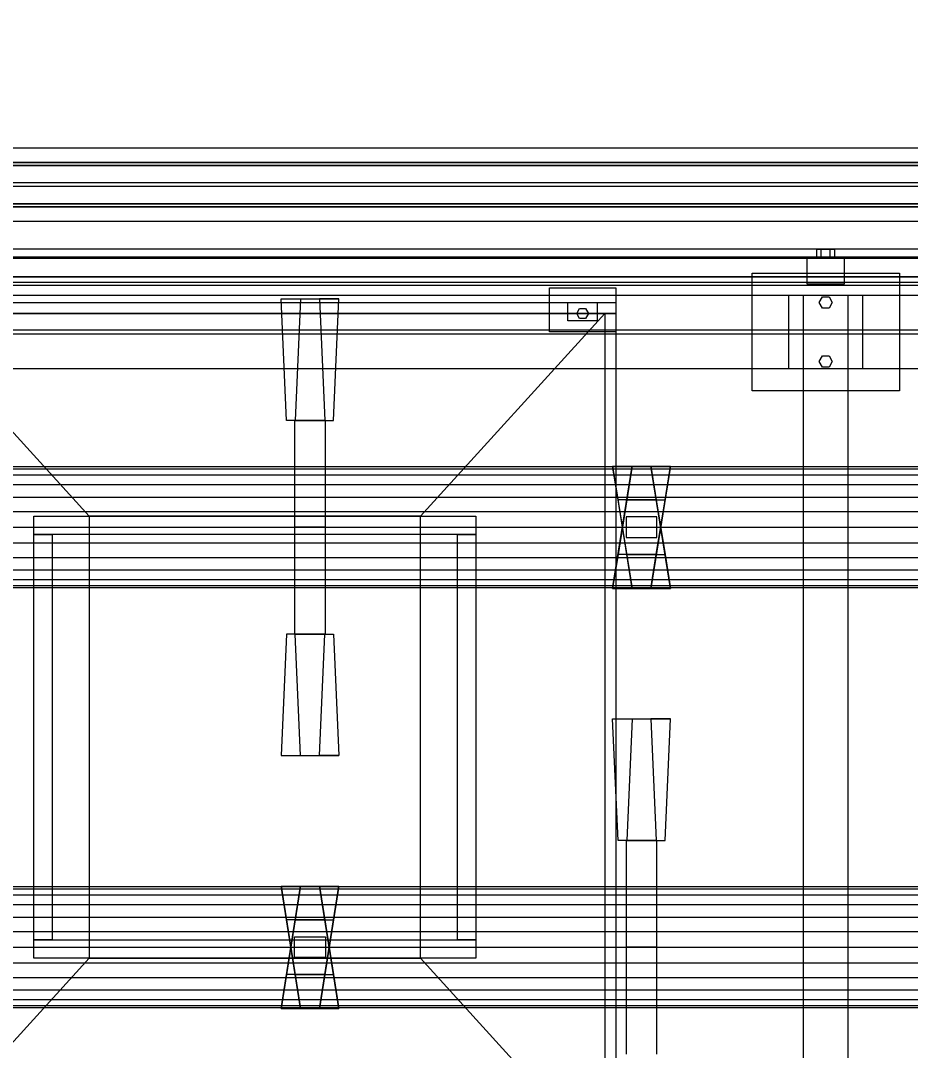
# Model space of a CAD drawing. Header units: millimetres. Extents: x -191664 to 191490, y -197311 to 10263.
# Drawn here: x 1932 to 3140, y -90025 to -88627 of the extents above; entities that cross this region are included whole.
import ezdxf

# ---------------------------------------------------------------- set-up
doc = ezdxf.new("R2010")
doc.units = ezdxf.units.MM
doc.layers.add('DET_mezcladora_superior', color=7, linetype='Continuous', lineweight=0)
doc.layers.add('R15_COTAS_TRANSPORTE_P', color=1, linetype='Continuous', lineweight=0)
doc.dimstyles.new('PLANTA_20', dxfattribs={"dimtxt": 50, "dimasz": 30, "dimexe": 30, "dimexo": 16, "dimgap": 20, "dimtad": 1, "dimtih": 1, "dimtoh": 1, "dimdec": 1, "dimzin": 0, "dimdsep": 46, "dimcen": 0.09, "dimadec": 0, "dimazin": 0, "dimtfac": 1, "dimtdec": 4, "dimtofl": 0, "dimtmove": 0, "dimatfit": 3, "dimfxl": 1, "dimtolj": 1, "dimtzin": 0, "dimarcsym": 0})

# ---------------------------------------------------------------- blocks, each defined once
blk = doc.blocks.new('*D133')
at = {"layer": 'Defpoints', "color": 0, "transparency": 16777216}
for p in [(439.7, -194148), (217.9, -194406.1), (-500, -194490), (-500, -194490), (500, -194490)]:
    blk.add_point(p, dxfattribs=at)
at = {"layer": 'R15_COTAS_TRANSPORTE_P', "color": 0, "lineweight": -2, "transparency": 16777216}
blk.add_arc((-500, -194490), 722.8, 2.3783, 17.6217, dxfattribs=at)
at = {"layer": 'R15_COTAS_TRANSPORTE_P', "color": 0, "transparency": 16777216}
for points in [[(184.1, -194272.8), (193.6, -194269.6), (179.2, -194242.8)], [(227.1, -194459.9), (217.2, -194460.1), (222.8, -194490)]]:
    blk.add_solid(points, dxfattribs=at)

msp = doc.modelspace()

# ---------------------------------------------------------------- linework, layer by layer
at = {"layer": 'DET_mezcladora_superior', "color": 8, "true_color": 0x667b86}
for p, q in [((1475, -88800), (7675, -88800)), ((3530.26, -88820), (1463.59, -88820)), ((1465.11, -88820), (3531.78, -88820)), ((1465.11, -88824), (3531.78, -88824)), ((3551.56, -88820), (1484.89, -88820)), ((3551.56, -88824), (1484.89, -88824)), ((1486.41, -88820), (3553.08, -88820)), ((1475, -88847.2), (7675, -88847.2)), ((7675, -88852.8), (1475, -88852.8)), ((1463.59, -88880), (3530.26, -88880)), ((3531.78, -88876), (1465.11, -88876)), ((3531.78, -88880), (1465.11, -88880)), ((1484.89, -88876), (3551.56, -88876)), ((1484.89, -88880), (3551.56, -88880)), ((3553.08, -88880), (1486.41, -88880)), ((7675, -88900), (1475, -88900)), ((1400, -89000), (7720, -89000)), ((1400, -89047.2), (7720, -89047.2)), ((7720, -89052.8), (1400, -89052.8)), ((7720, -89100), (1400, -89100))]:
    msp.add_line(p, q, dxfattribs=at)
at = {"layer": 'DET_mezcladora_superior', "color": 251, "true_color": 0x64686b}
for p, q in [((1475, -88937), (7675, -88937)), ((7675, -88987), (1475, -88987)), ((2675, -89035), (2675, -89010)), ((2675, -89010), (2715, -89010)), ((2715, -89010), (2715, -89035)), ((2975, -89100), (2975, -89000)), ((2975, -89000), (3075, -89000)), ((2995, -90200), (2995, -89000)), ((2995, -89000), (3055, -89000)), ((3055, -89000), (3055, -90200)), ((3075, -89000), (3075, -89100)), ((2715, -89035), (2675, -89035)), ((3075, -89100), (2975, -89100))]:
    msp.add_line(p, q, dxfattribs=at)
at = {"layer": 'DET_mezcladora_superior', "color": 149, "true_color": 0x3c4245}
for p, q in [((3019, -88938), (3013, -88938)), ((3013, -88950), (3013, -88938)), ((3031, -88938), (3019, -88938)), ((3019, -88950), (3019, -88938)), ((3037, -88938), (3031, -88938)), ((3031, -88950), (3031, -88938)), ((3037, -88938), (3037, -88950)), ((3019, -88950), (3013, -88950)), ((3031, -88950), (3019, -88950)), ((3031, -88950), (3037, -88950))]:
    msp.add_line(p, q, dxfattribs=at)
at = {"layer": 'DET_mezcladora_superior', "color": 9, "true_color": 0xc6c9c8}
for p, q in [((1475, -88948), (7675, -88948)), ((3000, -88985), (3000, -88950)), ((3000, -88950), (3050, -88950)), ((3050, -88950), (3050, -88985)), ((7675, -88983), (1475, -88983)), ((2925, -89130), (2925, -88970)), ((2925, -88970), (3125, -88970)), ((3125, -88970), (3125, -89130)), ((2650, -89050), (2650, -88990)), ((2650, -88990), (2740, -88990)), ((2740, -88990), (2740, -89050)), ((3050, -88985), (3000, -88985)), ((2740, -89050), (2650, -89050)), ((3125, -89130), (2925, -89130)), ((2304, -89170), (2346, -89170)), ((2304, -89170), (2304, -89315)), ((2346, -89315), (2346, -89170)), ((1950, -89325), (1950, -89300)), ((1950, -89300), (2550, -89300)), ((2550, -89300), (2550, -89325)), ((2754, -89301), (2754, -89329)), ((2796, -89301), (2754, -89301)), ((2796, -89329), (2796, -89301)), ((2346, -89315), (2304, -89315)), ((2304, -89315), (2304, -89460)), ((2346, -89460), (2346, -89315)), ((2550, -89325), (1950, -89325)), ((1950, -89875), (1950, -89325)), ((1950, -89325), (1975, -89325)), ((2525, -89325), (2550, -89325)), ((2550, -89325), (2550, -89875)), ((2754, -89329), (2796, -89329)), ((2346, -89460), (2304, -89460)), ((2754, -89740), (2796, -89740)), ((2754, -89740), (2754, -89885)), ((2796, -89885), (2796, -89740)), ((1950, -89900), (1950, -89875)), ((1950, -89875), (2550, -89875)), ((1975, -89875), (1950, -89875)), ((2304, -89899), (2304, -89871)), ((2304, -89871), (2346, -89871)), ((2346, -89871), (2346, -89899)), ((2550, -89875), (2525, -89875)), ((2550, -89875), (2550, -89900)), ((2796, -89885), (2754, -89885)), ((2754, -89885), (2754, -90030)), ((2796, -90030), (2796, -89885)), ((2550, -89900), (1950, -89900)), ((2346, -89899), (2304, -89899))]:
    msp.add_line(p, q, dxfattribs=at)
at = {"layer": 'DET_mezcladora_superior', "color": 252, "true_color": 0x8b8c91}
for p, q in [((1475, -88950), (7675, -88950)), ((7675, -88975), (1475, -88975))]:
    msp.add_line(p, q, dxfattribs=at)
at = {"layer": 'DET_mezcladora_superior', "color": 253, "true_color": 0xa5a6aa}
for p, q in [((1500, -88975), (7075, -88975)), ((2025, -89300), (1775, -89025)), ((1775, -89025), (2725, -89025)), ((2475, -89300), (2725, -89025)), ((2725, -89025), (2725, -90175)), ((2475, -89300), (2025, -89300)), ((2025, -89300), (2025, -89900)), ((2475, -89900), (2475, -89300)), ((1775, -90175), (2025, -89900)), ((2025, -89900), (2475, -89900)), ((2475, -89900), (2725, -90175))]:
    msp.add_line(p, q, dxfattribs=at)
at = {"layer": 'DET_mezcladora_superior', "color": 254, "true_color": 0xdce0df}
for p, q in [((1760, -89010), (2740, -89010)), ((2293.08, -89170), (2285.72, -89005)), ((2285.72, -89005), (2312.28, -89005)), ((2285.72, -89005), (2337.72, -89005)), ((2312.28, -89005), (2304.92, -89170)), ((2312.28, -89005), (2364.28, -89005)), ((2364.28, -89005), (2337.72, -89005)), ((2337.72, -89005), (2345.08, -89170)), ((2356.92, -89170), (2364.28, -89005)), ((2740, -89010), (2740, -89025)), ((2740, -89025), (1760, -89025)), ((2725, -89025), (2740, -89025)), ((2740, -89025), (2740, -90175)), ((2304.92, -89170), (2293.08, -89170)), ((2345.08, -89170), (2293.08, -89170)), ((2304.92, -89170), (2356.92, -89170)), ((2345.08, -89170), (2356.92, -89170)), ((7835, -89233), (1315, -89233)), ((2735.72, -89398), (2762.28, -89232)), ((2743.08, -89278), (2735.72, -89232)), ((2735.72, -89232), (2762.28, -89398)), ((2735.72, -89232), (2787.72, -89232)), ((2762.28, -89232), (2754.92, -89278)), ((2762.28, -89232), (2814.28, -89232)), ((2814.28, -89232), (2787.72, -89398)), ((2814.28, -89398), (2787.72, -89232)), ((2787.72, -89232), (2795.08, -89278)), ((2806.92, -89278), (2814.28, -89232)), ((1315, -89235.79), (7835, -89235.79)), ((1315, -89243.99), (7835, -89243.99)), ((1315, -89257.02), (7835, -89257.02)), ((1315, -89274), (7835, -89274)), ((2754.92, -89278), (2743.08, -89352)), ((2754.92, -89352), (2743.08, -89278)), ((2795.08, -89278), (2743.08, -89278)), ((2754.92, -89278), (2806.92, -89278)), ((2795.08, -89352), (2806.92, -89278)), ((2795.08, -89278), (2806.92, -89352)), ((1315, -89293.78), (7835, -89293.78)), ((1315, -89315), (7835, -89315)), ((1315, -89336.22), (7835, -89336.22)), ((1315, -89356), (7835, -89356)), ((2743.08, -89352), (2735.72, -89398)), ((2795.08, -89352), (2743.08, -89352)), ((2762.28, -89398), (2754.92, -89352)), ((2754.92, -89352), (2806.92, -89352)), ((2787.72, -89398), (2795.08, -89352)), ((2806.92, -89352), (2814.28, -89398)), ((1315, -89372.98), (7835, -89372.98)), ((1315, -89386.01), (7835, -89386.01)), ((1315, -89394.21), (7835, -89394.21)), ((1315, -89397), (7835, -89397)), ((2735.72, -89398), (2787.72, -89398)), ((2762.28, -89398), (2814.28, -89398)), ((2293.08, -89460), (2285.72, -89625)), ((2304.92, -89460), (2293.08, -89460)), ((2345.08, -89460), (2293.08, -89460)), ((2312.28, -89625), (2304.92, -89460)), ((2304.92, -89460), (2356.92, -89460)), ((2337.72, -89625), (2345.08, -89460)), ((2345.08, -89460), (2356.92, -89460)), ((2356.92, -89460), (2364.28, -89625)), ((2743.08, -89740), (2735.72, -89575)), ((2735.72, -89575), (2762.28, -89575)), ((2735.72, -89575), (2787.72, -89575)), ((2762.28, -89575), (2754.92, -89740)), ((2762.28, -89575), (2814.28, -89575)), ((2814.28, -89575), (2787.72, -89575)), ((2787.72, -89575), (2795.08, -89740)), ((2806.92, -89740), (2814.28, -89575)), ((2285.72, -89625), (2312.28, -89625)), ((2285.72, -89625), (2337.72, -89625)), ((2312.28, -89625), (2364.28, -89625)), ((2364.28, -89625), (2337.72, -89625)), ((2754.92, -89740), (2743.08, -89740)), ((2795.08, -89740), (2743.08, -89740)), ((2754.92, -89740), (2806.92, -89740)), ((2795.08, -89740), (2806.92, -89740)), ((7835, -89803), (1315, -89803)), ((1315, -89805.79), (7835, -89805.79)), ((2293.08, -89848), (2285.72, -89802)), ((2285.72, -89802), (2312.28, -89968)), ((2285.72, -89802), (2337.72, -89802)), ((2285.72, -89968), (2312.28, -89802)), ((2312.28, -89802), (2304.92, -89848)), ((2312.28, -89802), (2364.28, -89802)), ((2364.28, -89968), (2337.72, -89802)), ((2337.72, -89802), (2345.08, -89848)), ((2364.28, -89802), (2337.72, -89968)), ((2356.92, -89848), (2364.28, -89802)), ((1315, -89813.99), (7835, -89813.99)), ((1315, -89827.02), (7835, -89827.02)), ((1315, -89844), (7835, -89844)), ((2304.92, -89922), (2293.08, -89848)), ((2345.08, -89848), (2293.08, -89848)), ((2304.92, -89848), (2293.08, -89922)), ((2304.92, -89848), (2356.92, -89848)), ((2345.08, -89848), (2356.92, -89922)), ((2345.08, -89922), (2356.92, -89848)), ((1315, -89863.78), (7835, -89863.78)), ((1315, -89885), (7835, -89885)), ((1315, -89906.22), (7835, -89906.22)), ((1315, -89926), (7835, -89926)), ((2293.08, -89922), (2285.72, -89968)), ((2345.08, -89922), (2293.08, -89922)), ((2312.28, -89968), (2304.92, -89922)), ((2304.92, -89922), (2356.92, -89922)), ((2337.72, -89968), (2345.08, -89922)), ((2356.92, -89922), (2364.28, -89968)), ((1315, -89942.98), (7835, -89942.98)), ((1315, -89956.01), (7835, -89956.01)), ((1315, -89964.21), (7835, -89964.21)), ((1315, -89967), (7835, -89967)), ((2285.72, -89968), (2337.72, -89968)), ((2312.28, -89968), (2364.28, -89968))]:
    msp.add_line(p, q, dxfattribs=at)
at = {"layer": 'DET_mezcladora_superior', "color": 43, "true_color": 0xe7bf45}
for p, q in [((3016, -89010), (3020.5, -89002.21)), ((3020.5, -89017.79), (3016, -89010)), ((3020.5, -89002.21), (3029.5, -89002.21)), ((3029.5, -89002.21), (3034, -89010)), ((3034, -89010), (3029.5, -89017.79)), ((2687, -89025), (2691, -89018.07)), ((2691, -89031.93), (2687, -89025)), ((2691, -89018.07), (2699, -89018.07)), ((2699, -89018.07), (2703, -89025)), ((2703, -89025), (2699, -89031.93)), ((3029.5, -89017.79), (3020.5, -89017.79)), ((2699, -89031.93), (2691, -89031.93)), ((3016, -89090), (3020.5, -89082.21)), ((3020.5, -89097.79), (3016, -89090)), ((3020.5, -89082.21), (3029.5, -89082.21)), ((3029.5, -89082.21), (3034, -89090)), ((3034, -89090), (3029.5, -89097.79)), ((3029.5, -89097.79), (3020.5, -89097.79))]:
    msp.add_line(p, q, dxfattribs=at)
at = {"layer": 'DET_mezcladora_superior', "color": 250, "true_color": 0x33393d}
for p, q in [((2525, -89325), (1975, -89325)), ((1975, -89325), (1975, -89875)), ((2525, -89875), (2525, -89325)), ((1975, -89875), (2525, -89875))]:
    msp.add_line(p, q, dxfattribs=at)

# ---------------------------------------------------------------- dimensions: what is measured, and where the dimension line sits
at = {"layer": 'R15_COTAS_TRANSPORTE_P'}
dim = msp.add_angular_dim_2l(base=(217.89, -194406.09), line1=((-500, -194490), (500, -194490)), line2=((-500, -194490), (439.69, -194147.98)), dimstyle='PLANTA_20', dxfattribs=at)
dim.commit()
dim.dimension.update_dxf_attribs({"geometry": '*D133', "text_midpoint": (191490.46, -33543.69)})

doc.saveas('drawing.dxf')
